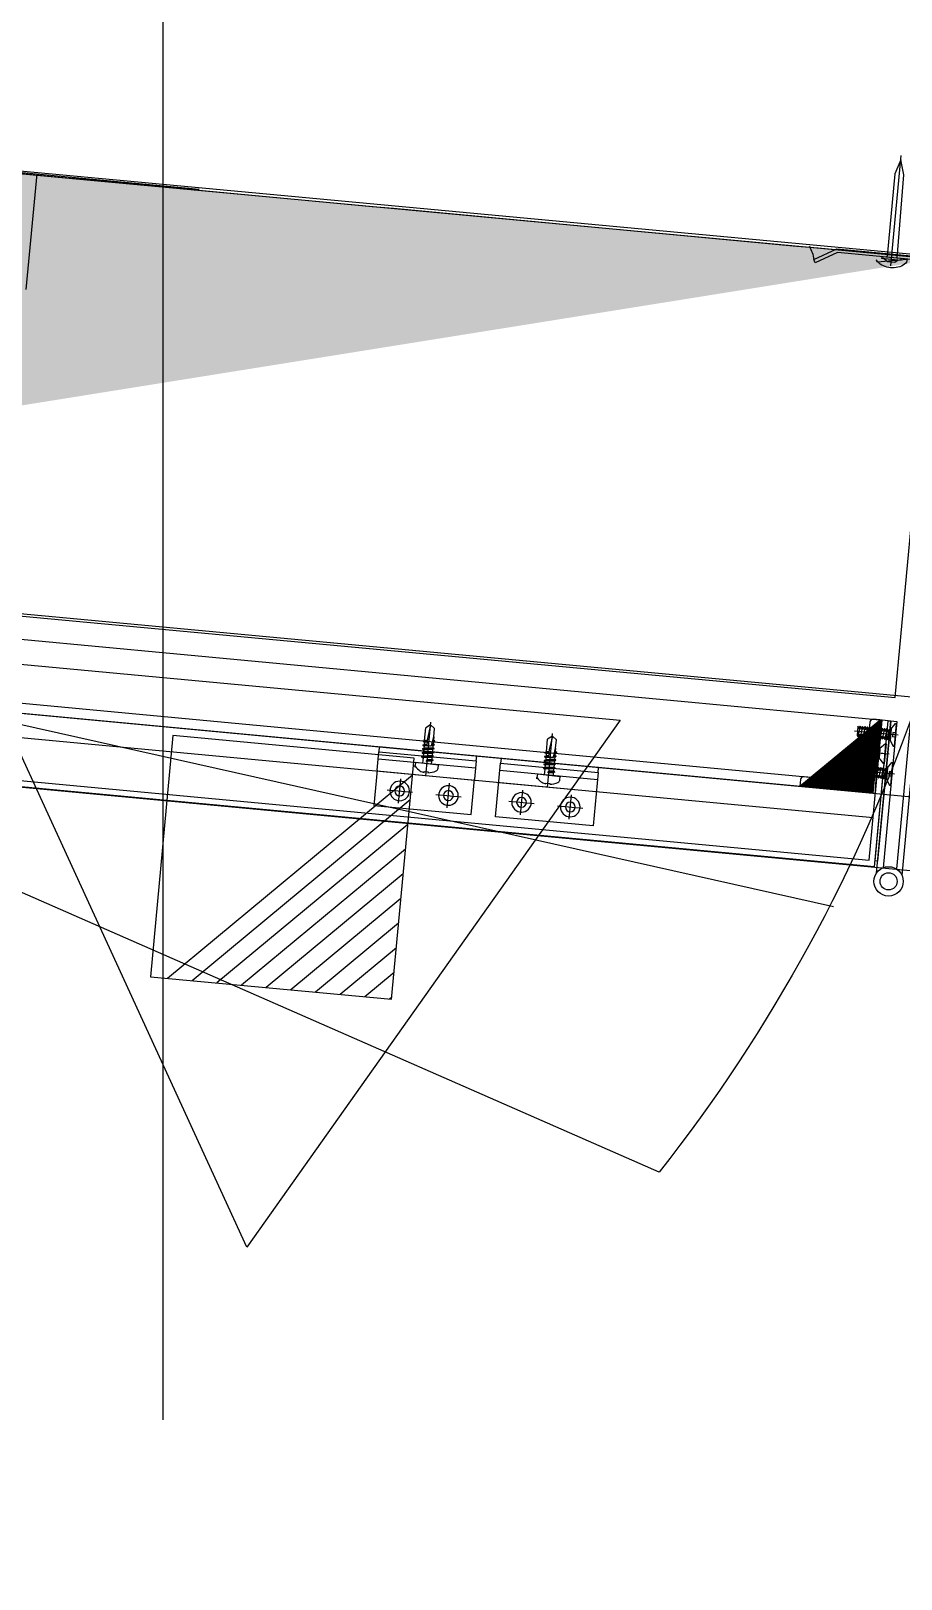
# Model space of a CAD drawing. Header units: inches. Extents: x 0 to 1813292486, y 0 to 3473589894.
# Drawn here: x 600548632 to 600548988, y 3473202406 to 3473203039 of the extents above; entities that cross this region are included whole.
import ezdxf

# ---------------------------------------------------------------- set-up
doc = ezdxf.new("R2010")
doc.units = ezdxf.units.IN
doc.header["$LTSCALE"] = 1000
doc.header["$MEASUREMENT"] = 0
for name, pattern in [('AX-MALL-GIRD-200$0$DOTE', [2.4200000000000004, 2, -0.2, 0.02, -0.2]), ('AX-MALL-WALL-P02-QT$0$CENTER', [2, 1.25, -0.25, 0.25, -0.25]), ('AX-MALL-WALL-P02-QT$0$DASHED', [0.75, 0.5, -0.25]), ('AX-MALL-WALL-P02-QT$0$HIDDEN', [0.375, 0.25, -0.125]), ('AX-MALL-WALL-P02-QT$0$HIDDENX2', [0.75, 0.5, -0.25])]:
    doc.linetypes.add(name, pattern=pattern)
for name, color, linetype in [('A-Anno-Note', 241, 'Continuous'), ('AX-MALL-DIM-P02$0$A-Detl-Thin', 131, 'Continuous'), ('AX-MALL-GIRD-200$0$A-Grid', 222, 'AX-MALL-GIRD-200$0$DOTE'), ('AX-MALL-P02-200$0$A-Anno-Note', 241, 'Continuous'), ('AX-MALL-WALL-P02$0$A-Anno-Note', 241, 'Continuous'), ('AX-MALL-WALL-P02-QT$0$@F08_Hardware', 13, 'Continuous'), ('AX-MALL-WALL-P02-QT$0$A-Anno-Note', 241, 'Continuous'), ('AX-MALL-WALL-P02-QT$0$A-Detl-Fine', 152, 'Continuous'), ('AX-MALL-WALL-P02-QT$0$A-Detl-Patt', 8, 'Continuous'), ('AX-MALL-WALL-P02-QT$0$A-Detl-Thin', 131, 'Continuous'), ('AX-MALL-WALL-P02-QT$0$A-Wall', 2, 'Continuous'), ('AX-MALL-WALL-P02-QT$0$A-Wall-Patt', 13, 'Continuous'), ('AX-MALL-WALL-P02-QT$0$A-Wind', 4, 'Continuous'), ('AX-MALL-WALL-P02-QT$0$AX-14#-WALL-XT-100$0$A-Detl-Fine', 152, 'Continuous'), ('AX-MALL-WALL-P02-QT$0$AX-3#-wall-P01$0$A-Anno-Note', 241, 'Continuous'), ('AX-MALL-WALL-P02-QT$0$C18', 4, 'AX-MALL-WALL-P02-QT$0$CENTER'), ('AX-MALL-WALL-P02-QT$0$F23_Wall', 2, 'Continuous'), ('AX-MALL-WALL-P02-QT$0$GC', 2, 'Continuous'), ('AX-MALL-WALL-P02-QT$0$L18', 6, 'Continuous'), ('AX-MALL-WALL-P02-QT$0$M-Thin', 131, 'Continuous'), ('AX-MALL-WALL-P02-QT$0$PJ', 96, 'Continuous'), ('AX-MALL-WALL-P02-QT$0$SEAL', 95, 'Continuous'), ('AX-MALL-WALL-P02-QT$0$STAIR', 9, 'AX-MALL-WALL-P02-QT$0$DASHED'), ('AX-MALL-WALL-P02-QT$0$tc', 4, 'Continuous'), ('AX-MALL-WALL-P02-QT$0$WZ', 2, 'Continuous'), ('AX-MALL-WALL-P02-QT$0$XX', 6, 'AX-MALL-WALL-P02-QT$0$HIDDEN'), ('AX-MALL-WALL-P02-QT$0$zx', 1, 'AX-MALL-WALL-P02-QT$0$CENTER'), ('AX-MALL-WALL-P02-QT$0$尺寸标注', 8, 'Continuous'), ('AX-MALL-ZTKD-P02$0$A-Anno-Note', 241, 'Continuous'), ('PX-MALL-P02-LG$0$P-Exsh', 31, 'Continuous'), ('PX-MALL-P02-LG$0$P-Hydt-Boxx', 221, 'Continuous')]:
    doc.layers.add(name, color=color, linetype=linetype)
doc.layers.add('AX-MALL-WALL-P02-QT$0$XC-T', color=4, linetype='Continuous', lineweight=40)
pattern_1 = [(45, (0, 359.0227), (-353.55353201463, 353.55353201463), [])]

# ---------------------------------------------------------------- blocks, each defined once
blk = doc.blocks.new('AX-MALL-GIRD-200')
at = {"layer": 'AX-MALL-GIRD-200$0$A-Grid'}
blk.add_line((600385888.4862964, 3473168630.679744), (600347158.9473472, 3473064666.952662), dxfattribs=at)
blk = doc.blocks.new('AX-MALL-WALL-P02-QT$0$tj')
at = {"layer": 'AX-MALL-WALL-P02-QT$0$A-Detl-Patt'}
h = blk.add_hatch(dxfattribs=at)
h.set_pattern_fill('STEEL', color=256, scale=100.0000000000001, angle=50.43183869082386)
h.set_pattern_definition([(75.00000000004839, (-14278.19445574284, 156289.8254051208), (-153.3407249234246, 41.08752340989569), []), (75.00000000004839, (-14317.88195610046, 156358.5661673546), (-153.3407249234246, 41.08752340989569), [])])
edge = h.paths.add_edge_path()
edge.add_line((88101.273016572, 47666.64152574539), (87883.93542659283, 47459.84604215622))
edge.add_line((87883.93542659283, 47459.84604215622), (91571.54751467705, 43584.64122533798))
edge.add_arc((262949.389629302, 558937.705083496), 543101.4133620498, 251.6057364187558, 260.0288666978238)
edge.add_arc((172180.8466627672, -2862.146247219684), 27099.9982179492, 64.7128659603706, 96.9316049602786, ccw=False)
edge.add_arc((262948.9730309481, 558936.3205539446), 543099.9677998082, 261.6155114784545, 271.7251478115656)
edge.add_line((279298.9759148359, 16082.51663446426), (279298.9759315252, 16382.65274763107))
edge.add_arc((262948.9742454757, 558936.3204835369), 542799.9676941936, 261.62020364125146, 271.7261014454634, ccw=False)
edge.add_arc((172180.8456921196, -2862.14609140989), 27400.00151046549, 64.80631838577902, 96.83815911678944)
edge.add_arc((262949.394896181, 558937.7037490648), 542801.4137571028, 251.6136389015772, 260.02417327084333, ccw=False)
edge.add_line((91737.26096642017, 43845.69257831573), (88101.273016572, 47666.64152574539))
blk.add_lwpolyline([(88103.03003954887, 47737.33037519455), (87813.24658572674, 47461.60306501389), (91543.92713344097, 43541.13421487808, 0.03677856867194786), (168908.9495433569, 23989.2463850975, -0.1416543586965341), (183742.0972260237, 21592.70785188675, 0.04416604653312874), (279348.9759123325, 16034.00206041336), (279348.9759345055, 16434.18465709686, -0.04414427716130016), (183859.0483468771, 21979.79425859451, 0.1405450684183163), (168919.8474783897, 24393.46752309799, -0.03670519880877311), (91764.87840116024, 43889.20268630981), (88103.03007543087, 47737.33033752441)], format="xyb", dxfattribs=at)
blk.add_lwpolyline([(88101.273016572, 47666.64152574539), (87883.93542659283, 47459.84604215622), (91571.54751467705, 43584.64122533798, 0.0367693963449814), (168910.2986617088, 24039.77597379684, -0.1415142461245126), (183756.7420067787, 21641.08926153183, 0.04414024362697595), (279298.9759148359, 16082.51663446426), (279298.9759315252, 16382.65274763107, -0.04412389944666065), (183844.4648458958, 21931.40288829803, 0.1406825130026793), (168918.4574091434, 24342.94360637665, -0.03671436212623864), (91737.26096642017, 43845.69257831573)], format="xyb", close=True, dxfattribs=at)
blk = doc.blocks.new('AX-MALL-WALL-P02-QT$0$jjzx2')
at = {"layer": 'AX-MALL-WALL-P02-QT$0$A-Detl-Fine'}
for points in [[(226177.3758753538, -134935.0184807777), (226154.0438023806, -135183.9273571968), (227349.0355505943, -135296.0659661293), (227372.3930542469, -135047.1595044136)], [(226207.2449369431, -134937.8183288574), (226186.7124265432, -135156.8611955643), (227321.9696754217, -135263.3942904472), (227342.5242788792, -135044.3566036224)]]:
    blk.add_lwpolyline(points, dxfattribs=at)
blk = doc.blocks.new('AX-MALL-WALL-P02-QT$0$SD37x42')
at = {"layer": 'AX-MALL-WALL-P02-QT$0$L18'}
for points in [[(-4, 0.5999999999986585, 0.2084405735842766), (-1.5, 1.799999999998704), (1.5, 1.799999999998704, 0.2084405735842766), (4, 0.5999999999986585), (-4.000000000001819, 0.5999999999986585), (-4, -1.250555214937776e-12), (4, 1.250555214937776e-12), (4, 0.5999999999986585)], [(-2.350000000000364, -7.958078640513122e-13, -0.414213562373131), (-1.850000000000364, -0.5000000000007958), (-1.850000000000364, -34.2000000000013), (0, -40.2000000000013), (1.849999999999454, -34.2000000000013), (1.849999999999454, -0.5000000000007958, -0.414213562373095), (2.349999999999454, -7.958078640513122e-13)]]:
    blk.add_lwpolyline(points, format="xyb", dxfattribs=at)
at = {"layer": 'AX-MALL-WALL-P02-QT$0$zx'}
blk.add_line((0, 3.284486051296312), (0, -41.9599113763594), dxfattribs=at)
blk = doc.blocks.new('AX-MALL-WALL-P02-QT$0$Pm6-sh')
at = {"layer": 'AX-MALL-WALL-P02-QT$0$SEAL'}
h = blk.add_hatch(dxfattribs=at)
h.set_pattern_fill('ANSI37', color=256, scale=10, style=0)
h.set_pattern_definition([(44.99999999999999, (-19.99160936398599, -250.6485757686158), (-0.8838834764831844, 0.8838834764831844), []), (135, (-19.99160936398599, -250.6485757686158), (-0.8838834764831844, -0.8838834764831844), [])])
edge = h.paths.add_edge_path()
edge.add_arc((-0.1900467915774766, -4.521582304008564), 8.617608668481965, 88.77925127449454, 128.8620474018337)
edge.add_arc((-4.281924022181625, 0.5745069437180255), 2.082086379939756, 129.1744172430505, 196.0173535343711)
edge.add_line((-6.283179994102795, -2.273736754432321e-13), (6.283179994102795, -1.13686837721616e-13))
edge.add_arc((4.281924022181697, 0.574506943718061), 2.082086379939664, 343.9826464656304, 410.8255827569511)
edge.add_arc((0.1900467915774762, -4.521582304008486), 8.617608668481887, 51.13795259816609, 91.22074872550532)
blk.add_lwpolyline([(-0.006453183339459656, 4.094070460008197, 0.176699502915152), (-5.597143060081123, 2.188595719429372, 0.300218596868722), (-6.283179994102795, -2.273736754432321e-13), (6.283179994102795, -1.13686837721616e-13, 0.3002185968687222), (5.597143060081095, 2.188595719429372, 0.1766995029151519), (0.006453183339488078, 4.094070460008197)], format="xyb", dxfattribs=at)
blk = doc.blocks.new('AX-MALL-WALL-P02-QT$0$ld')
at = {"layer": 'AX-MALL-WALL-P02-QT$0$@F08_Hardware'}
for p, q in [((-3.086409948303611, 0), (14.87003548886082, 0)), ((-2, 1.625000000007276), (-2, -1.624999999992724)), ((-2, 0.9399999999805004), (-0.7765429112259881, 0.9400000000096043)), ((0, 2.400000000001455), (-1.5, 4.625000000007276)), ((-0.7765429112259881, 0.9400000000096043), (-0.7765429112259881, -0.9399999999950523)), ((0, 2.400000000001455), (0, -2.399999999986903)), ((0.5, 1.900000000001455), (0.9532639619610563, 1.900000000001455)), ((1.319930628626025, 1.646504776326765), (0.9532639619610563, 1.900000000001455)), ((0.9532639619610563, 1.900000000001455), (0.9532639619610563, -1.899999999986903)), ((0.9532639619610563, 0.4465047763296752), (1.253263961960329, -2.253495223671052)), ((1.319930628626025, 1.646504776326765), (1.753263961960329, 2.246504776328948)), ((1.319930628626025, 1.646504776326765), (1.392152850850835, 0.9965047763289476)), ((2.319930628626025, 1.646504776326765), (1.753263961960329, 2.246504776328948)), ((1.753263961960329, 2.246504776328948), (2.253263961960329, -2.253495223671052)), ((2.319930628626025, 1.646504776326765), (2.753263961960329, 2.246504776328948)), ((2.319930628626025, 1.646504776326765), (2.392152850850835, 0.9965047763289476)), ((3.319930628626025, 1.646504776326765), (2.753263961960329, 2.246504776328948)), ((2.753263961960329, 2.246504776328948), (3.253263961960329, -2.253495223671052)), ((3.319930628626025, 1.646504776326765), (3.753263961960329, 2.246504776328948)), ((3.319930628626025, 1.646504776326765), (3.392152850850835, 0.9965047763289476)), ((4.319930628626025, 1.646504776326765), (3.753263961960329, 2.246504776328948)), ((3.753263961960329, 2.246504776328948), (4.253263961960329, -2.253495223671052)), ((4.319930628626025, 1.646504776326765), (4.753263961960329, 2.246504776328948)), ((4.319930628626025, 1.646504776326765), (4.392152850850835, 0.9965047763289476)), ((5.319930628626025, 1.646504776326765), (4.753263961960329, 2.246504776328948)), ((4.753263961960329, 2.246504776328948), (5.253263961960329, -2.253495223671052)), ((5.319930628626025, 1.646504776326765), (5.753263961960329, 2.246504776328948)), ((5.319930628626025, 1.646504776326765), (5.392152850850835, 0.9965047763289476)), ((6.319930628626025, 1.646504776326765), (5.753263961960329, 2.246504776328948)), ((5.753263961960329, 2.246504776328948), (6.253263961960329, -2.253495223671052)), ((6.319930628626025, 1.646504776326765), (6.753263961960329, 2.246504776328948)), ((6.319930628626025, 1.646504776326765), (6.392152850850835, 0.9965047763289476)), ((7.319930628626025, 1.646504776326765), (6.753263961960329, 2.246504776328948)), ((6.753263961960329, 2.246504776328948), (7.253263961960329, -2.253495223671052)), ((7.319930628626025, 1.646504776326765), (7.753263961960329, 2.246504776328948)), ((7.319930628626025, 1.646504776326765), (7.392152850850835, 0.9965047763289476)), ((8.319930628626025, 1.646504776326765), (7.753263961960329, 2.246504776328948)), ((7.753263961960329, 2.246504776328948), (8.253263961960329, -2.253495223671052)), ((8.319930628626025, 1.646504776326765), (8.753263961960329, 2.246504776328948)), ((8.319930628626025, 1.646504776326765), (8.392152850850835, 0.9965047763289476)), ((9.319930628626025, 1.646504776326765), (8.753263961960329, 2.246504776328948)), ((8.753263961960329, 2.246504776328948), (9.253263961960329, -2.253495223671052)), ((9.319930628626025, 1.646504776326765), (9.753263961960329, 2.246504776328948)), ((9.319930628626025, 1.646504776326765), (9.392152850850835, 0.9965047763289476)), ((10.31993062862603, 1.646504776326765), (9.753263961960329, 2.246504776328948)), ((9.753263961960329, 2.246504776328948), (10.25326396196033, -2.253495223671052)), ((10.31993062862603, 1.646504776326765), (10.75326396196033, 2.246504776328948)), ((10.31993062862603, 1.646504776326765), (10.39215285085083, 0.9965047763289476)), ((11.31993062862603, 1.646504776326765), (10.75326396196033, 2.246504776328948)), ((10.75326396196033, 2.246504776328948), (11.25326396196033, -2.253495223671052)), ((11.31993062862603, 1.646504776326765), (11.75326396196033, 2.246504776328948)), ((11.31993062862603, 1.646504776326765), (11.39215285085083, 0.9965047763289476)), ((12.31993062862603, 1.646504776326765), (11.75326396196033, 2.246504776328948)), ((11.75326396196033, 2.246504776328948), (12.25326396196033, -2.253495223671052)), ((12.31993062862603, 1.646504776326765), (12.75326396196033, 2.246504776328948)), ((12.31993062862603, 1.646504776326765), (12.39215285085083, 0.9965047763289476)), ((13.31993062862603, 1.646504776326765), (12.75326396196033, 2.246504776328948)), ((12.75326396196033, 2.246504776328948), (13.25326396196033, -2.253495223671052)), ((13.31993062862603, 1.646504776326765), (13.65326396196178, 2.108043237865786)), ((13.31993062862603, 1.646504776326765), (13.39215285085083, 0.9965047763289476)), ((13.65326396196178, 2.108043237865786), (13.65326396196178, -1.699649069825682)), ((-2, -0.9399999999950523), (-0.7765429112259881, -0.9399999999950523)), ((0, -2.399999999986903), (-1.5, -4.624999999992724)), ((0.5, -1.899999999986903), (0.9532639619610563, -1.899999999986903)), ((0.9532639619610563, -1.899999999986903), (1.253263961960329, -2.253495223671052)), ((1.686597295294632, -1.653495223672508), (1.253263961960329, -2.253495223671052)), ((1.614375073073461, -1.003495223671052), (1.686597295294632, -1.653495223672508)), ((1.686597295294632, -1.653495223672508), (2.253263961960329, -2.253495223671052)), ((2.686597295294632, -1.653495223672508), (2.253263961960329, -2.253495223671052)), ((2.614375073073461, -1.003495223671052), (2.686597295294632, -1.653495223672508)), ((2.686597295294632, -1.653495223672508), (3.253263961960329, -2.253495223671052)), ((3.686597295294632, -1.653495223672508), (3.253263961960329, -2.253495223671052)), ((3.614375073073461, -1.003495223671052), (3.686597295294632, -1.653495223672508)), ((3.686597295294632, -1.653495223672508), (3.753263961960329, -1.724083458964742)), ((3.753263961960329, -1.724083458964742), (4.253263961960329, -2.253495223671052)), ((4.686597295294632, -1.653495223672508), (4.253263961960329, -2.253495223671052)), ((4.614375073073461, -1.003495223671052), (4.686597295294632, -1.653495223672508)), ((4.686597295294632, -1.653495223672508), (5.253263961960329, -2.253495223671052)), ((5.686597295294632, -1.653495223672508), (5.253263961960329, -2.253495223671052)), ((5.614375073073461, -1.003495223671052), (5.686597295294632, -1.653495223672508)), ((5.686597295294632, -1.653495223672508), (6.253263961960329, -2.253495223671052)), ((6.686597295294632, -1.653495223672508), (6.253263961960329, -2.253495223671052)), ((6.614375073073461, -1.003495223671052), (6.686597295294632, -1.653495223672508)), ((6.686597295294632, -1.653495223672508), (7.253263961960329, -2.253495223671052)), ((7.686597295294632, -1.653495223672508), (7.253263961960329, -2.253495223671052)), ((7.614375073073461, -1.003495223671052), (7.686597295294632, -1.653495223672508)), ((7.686597295294632, -1.653495223672508), (8.253263961960329, -2.253495223671052)), ((8.686597295294632, -1.653495223672508), (8.253263961960329, -2.253495223671052)), ((8.614375073073461, -1.003495223671052), (8.686597295294632, -1.653495223672508)), ((8.686597295294632, -1.653495223672508), (9.253263961960329, -2.253495223671052)), ((9.686597295294632, -1.653495223672508), (9.253263961960329, -2.253495223671052)), ((9.614375073073461, -1.003495223671052), (9.686597295294632, -1.653495223672508)), ((9.686597295294632, -1.653495223672508), (10.25326396196033, -2.253495223671052)), ((10.68659729529463, -1.653495223672508), (10.25326396196033, -2.253495223671052)), ((10.61437507307346, -1.003495223671052), (10.68659729529463, -1.653495223672508)), ((10.68659729529463, -1.653495223672508), (11.25326396196033, -2.253495223671052)), ((11.68659729529463, -1.653495223672508), (11.25326396196033, -2.253495223671052)), ((11.61437507307346, -1.003495223671052), (11.68659729529463, -1.653495223672508)), ((11.68659729529463, -1.653495223672508), (12.25326396196033, -2.253495223671052)), ((12.68659729529463, -1.653495223672508), (12.25326396196033, -2.253495223671052)), ((12.61437507307346, -1.003495223671052), (12.68659729529463, -1.653495223672508)), ((12.68659729529463, -1.653495223672508), (13.25326396196033, -2.253495223671052)), ((13.65326396196178, -1.699649069825682), (13.25326396196033, -2.253495223671052))]:
    blk.add_line(p, q, dxfattribs=at)
blk.add_lwpolyline([(-1.5, -4.624999999992724), (-2, -4.624999999992724), (-2, 4.625000000007276), (-1.5, 4.625000000007276)], dxfattribs=at)
for centre, start, end in [((0.5, 2.400000000001455), 180, 270), ((0.5, -2.399999999986903), 90, 180)]:
    blk.add_arc(centre, 0.5, start, end, dxfattribs=at)
blk = doc.blocks.new('AX-MALL-WALL-P02-QT$0$GB846-85-ST3_5×16-C-H')
at = {"color": 3, "linetype": 'Continuous'}
for p, q in [((-2.350000000000051, 4.09999999999981), (-2.349999999999795, -4.100000000000207)), ((-2.350000000000051, 4.09999999999981), (-2.149999999999977, 4.099999999999795)), ((-2.149999999999977, 4.099999999999795), (-2.149999999999835, -4.100000000000207)), ((-2.149999999999977, 4.099999999999795), (0, 1.94999999999979)), ((0, 1.94999999999979), (0, 1.419999999999789)), ((0.09999999999999432, 1.319999999999794), (0.7950245569608967, 1.319999999999794)), ((1.051945426750365, 1.764999999999915), (0.7950245569608967, 1.319999999999794)), ((1.051945426750365, 1.764999999999915), (1.308866296539833, 1.319999999999794)), ((1.308866296539861, 1.319999999999794), (2.095024556960908, 1.31999999999978)), ((2.351945426750376, 1.764999999999915), (2.095024556960908, 1.319999999999794)), ((2.351945426750376, 1.764999999999915), (2.608866296539844, 1.319999999999794)), ((2.608866296539901, 1.31999999999978), (3.395024556960919, 1.319999999999794)), ((3.651945426750387, 1.764999999999915), (3.395024556960919, 1.319999999999794)), ((3.651945426750387, 1.764999999999915), (3.908866296539856, 1.319999999999794)), ((3.908866296539884, 1.31999999999978), (4.695024556960874, 1.319999999999794)), ((4.951945426750399, 1.764999999999915), (4.695024556960931, 1.319999999999794)), ((4.951945426750399, 1.764999999999915), (5.208866296539867, 1.319999999999794)), ((5.208866296539895, 1.31999999999978), (5.995024556960914, 1.31999999999978)), ((6.25194542675041, 1.764999999999915), (5.995024556960942, 1.319999999999794)), ((6.25194542675041, 1.764999999999915), (6.508866296539878, 1.319999999999794)), ((6.508866296539907, 1.31999999999978), (7.295024556960954, 1.31999999999978)), ((7.551945426750422, 1.764999999999915), (7.295024556960954, 1.319999999999794)), ((7.551945426750422, 1.764999999999915), (7.80886629653989, 1.319999999999794)), ((7.80886629653989, 1.31999999999978), (8.595024556960965, 1.319999999999794)), ((8.851945426750433, 1.764999999999915), (8.595024556960965, 1.319999999999794)), ((8.851945426750433, 1.764999999999915), (9.108866296539901, 1.319999999999794)), ((9.10886629653993, 1.319999999999794), (9.895024556960948, 1.319999999999794)), ((10.15194542675044, 1.764999999999915), (9.895024556960976, 1.319999999999794)), ((10.15194542675044, 1.764999999999915), (10.40886629653991, 1.319999999999794)), ((10.40886629653991, 1.319999999999794), (10.46323809766736, 1.319999999999794)), ((11.28316833731253, 0.9803737745389469), (10.46323809766736, 1.319999999999794)), ((11.50758828104162, 1.369080519309406), (11.28316833731253, 0.9803737745389469)), ((11.50758828104162, 1.369080519309406), (11.87308449909588, 0.7360224996652249)), ((13.65000000000009, -2.557953848736361e-13), (11.87308449909588, 0.7360224996652107)), ((-2.349999999999795, -4.100000000000207), (-2.149999999999835, -4.100000000000207)), ((-2.149999999999835, -4.100000000000207), (0.1557106781187656, -1.79428932188155)), ((0.2480545732497035, -1.765000000000214), (0.2264213562374096, -1.765000000000214)), ((0.5049754430391431, -1.320000000000192), (0.2480545732497035, -1.765000000000214)), ((0.5049754430391147, -1.320000000000164), (1.291133703460275, -1.320000000000164)), ((1.291133703460304, -1.320000000000192), (1.548054573249715, -1.765000000000214)), ((1.804975443039154, -1.320000000000192), (1.548054573249715, -1.765000000000214)), ((1.804975443039154, -1.320000000000178), (2.591133703460315, -1.320000000000192)), ((2.591133703460315, -1.320000000000192), (2.848054573249726, -1.765000000000214)), ((3.104975443039166, -1.320000000000192), (2.848054573249726, -1.765000000000214)), ((3.104975443039137, -1.320000000000164), (3.891133703460326, -1.320000000000178)), ((3.891133703460326, -1.320000000000192), (4.148054573249738, -1.765000000000214)), ((4.404975443039177, -1.320000000000192), (4.148054573249738, -1.765000000000214)), ((4.404975443039149, -1.320000000000178), (5.191133703460338, -1.320000000000192)), ((5.191133703460338, -1.320000000000192), (5.448054573249749, -1.765000000000214)), ((5.704975443039189, -1.320000000000192), (5.448054573249749, -1.765000000000214)), ((5.704975443039189, -1.320000000000192), (6.491133703460349, -1.320000000000192)), ((6.491133703460349, -1.320000000000192), (6.74805457324976, -1.765000000000214)), ((7.0049754430392, -1.320000000000192), (6.74805457324976, -1.765000000000214)), ((7.004975443039172, -1.320000000000178), (7.79113370346036, -1.320000000000178)), ((7.79113370346036, -1.320000000000192), (8.048054573249772, -1.765000000000214)), ((8.304975443039211, -1.320000000000192), (8.048054573249772, -1.765000000000214)), ((8.304975443039211, -1.320000000000178), (9.091133703460372, -1.320000000000178)), ((9.091133703460372, -1.320000000000192), (9.348054573249783, -1.765000000000214)), ((9.604975443039223, -1.320000000000192), (9.348054573249783, -1.765000000000214)), ((9.604975443039223, -1.320000000000178), (10.40759906498641, -1.320000000000235)), ((10.40759906498641, -1.320000000000235), (10.64275694121662, -1.727305389430967)), ((11.00825315927105, -1.094247369786629), (10.64275694121662, -1.727305389430967)), ((11.64682206621967, -0.8297434680187052), (11.00825315927105, -1.094247369786629)), ((11.64682206621967, -0.8297434680187052), (11.87124200994879, -1.218450212789207)), ((12.23673822800311, -0.5853921931448838), (11.87124200994879, -1.218450212789207)), ((13.65000000000009, -1.989519660128281e-13), (12.23673822800311, -0.585392193144898))]:
    blk.add_line(p, q, dxfattribs=at)
at = {"color": 6, "linetype": 'Continuous'}
for p, q in [((0, 1.419999999999789), (0, -1.95000000000033)), ((2.842170943040401e-14, 1.367181195972819), (0.5049754430391431, -1.320000000000192)), ((0.7950245569608967, 1.319999999999794), (1.291133703460304, -1.320000000000192)), ((1.051945426750422, 1.764999999999816), (1.548054573249715, -1.7650000000002)), ((1.308866296539833, 1.319999999999794), (1.804975443039154, -1.320000000000192)), ((2.095024556960908, 1.319999999999794), (2.591133703460315, -1.320000000000192)), ((2.351945426750433, 1.764999999999816), (2.848054573249726, -1.7650000000002)), ((2.608866296539844, 1.319999999999794), (3.104975443039166, -1.320000000000192)), ((3.395024556960919, 1.319999999999794), (3.891133703460326, -1.320000000000192)), ((3.651945426750444, 1.764999999999816), (4.148054573249738, -1.7650000000002)), ((3.908866296539856, 1.319999999999794), (4.404975443039177, -1.320000000000192)), ((4.695024556960931, 1.319999999999794), (5.191133703460338, -1.320000000000192)), ((4.951945426750456, 1.764999999999816), (5.448054573249749, -1.7650000000002)), ((5.208866296539867, 1.319999999999794), (5.704975443039189, -1.320000000000192)), ((5.995024556960942, 1.319999999999794), (6.491133703460349, -1.320000000000192)), ((6.251945426750467, 1.764999999999816), (6.74805457324976, -1.7650000000002)), ((6.508866296539878, 1.319999999999794), (7.0049754430392, -1.320000000000192)), ((7.295024556960954, 1.319999999999794), (7.79113370346036, -1.320000000000192)), ((7.551945426750478, 1.764999999999816), (8.048054573249772, -1.7650000000002)), ((7.80886629653989, 1.319999999999794), (8.304975443039211, -1.320000000000192)), ((8.595024556960965, 1.319999999999794), (9.091133703460372, -1.320000000000192)), ((8.85194542675049, 1.764999999999816), (9.348054573249783, -1.7650000000002)), ((9.108866296539901, 1.319999999999794), (9.604975443039223, -1.320000000000192)), ((9.895024556960976, 1.319999999999794), (10.40759906498641, -1.320000000000235)), ((10.1519454267505, 1.764999999999816), (10.64275694121662, -1.727305389430967)), ((10.40886629653991, 1.319999999999794), (11.00825315927105, -1.094247369786629)), ((11.28316833731253, 0.9803737745389469), (11.64682206621967, -0.8297434680187052)), ((11.50758828104162, 1.369080519309406), (11.87124200994879, -1.218450212789207)), ((11.87308449909588, 0.7360224996651965), (12.23673822800311, -0.5853921931448838)), ((5.684341886080801e-14, -3.979039320256561e-13), (0.2480545732497035, -1.7650000000002))]:
    blk.add_line(p, q, dxfattribs=at)
at = {"color": 1, "linetype": 'AX-MALL-WALL-P02-QT$0$CENTER', "ltscale": 2.357947691000002}
for p, q in [((-3.92423110522725, -1.84741111297626e-13), (2.842170943040401e-14, -1.989519660128281e-13)), ((-3.490566122965134, -1.989519660128281e-13), (14.33188799097064, -1.989519660128281e-13))]:
    blk.add_line(p, q, dxfattribs=at)
at = {"color": 3, "linetype": 'Continuous'}
for centre, start, end in [((0.09999999999999432, 1.419999999999789), 180.0000000000024, 270), ((0.2264213562374096, -1.865000000000208), 90, 135.0000000000006)]:
    blk.add_arc(centre, 0.1, start, end, dxfattribs=at)
blk = doc.blocks.new('*U198')
at = {"layer": 'AX-MALL-WALL-P02-QT$0$C18', "color": 1, "ltscale": 2}
blk.add_line((0, 5.142561988594025), (0, -17.03404386090006), dxfattribs=at)
at = {"layer": 'AX-MALL-WALL-P02-QT$0$L18', "color": 4}
for p, q in [((-1.790000000000873, -1.147816335795142), (-1.790000000000873, 0)), ((1.790000000000873, -2.247816335793686), (1.790000000000873, 0)), ((-2.399999999999636, -1.5), (-1.790000000000873, -1.147816335795142)), ((-2.399999999999636, -1.5), (0.2342809638412291, -1.225595732932561)), ((-2.399999999999636, -1.5), (-1.790000000000873, -1.852183664204858)), ((-2.399999999999636, -3.100000000000364), (2.399999999999636, -2.600000000000364)), ((-2.399999999999636, -3.100000000000364), (-1.790000000000873, -2.747816335793686)), ((-2.399999999999636, -3.100000000000364), (-1.790000000000873, -3.452183664205222)), ((-2.399999999999636, -4.700000000000728), (2.399999999999636, -4.200000000000728)), ((-2.399999999999636, -4.700000000000728), (-1.790000000000873, -4.34781633579405)), ((-2.399999999999636, -4.700000000000728), (-1.790000000000873, -5.052183664205586)), ((-2.399999999999636, -6.299999999999272), (2.399999999999636, -5.799999999999272)), ((-2.399999999999636, -6.299999999999272), (-1.790000000000873, -5.947816335794414)), ((-2.399999999999636, -6.299999999999272), (-1.790000000000873, -6.65218366420595)), ((-1.790000000000873, -1.147816335795142), (0.2342809638412291, -0.8650955307894037)), ((-1.790000000000873, -1.852183664204858), (0.2342809638412291, -1.56946285919912)), ((-1.790000000000873, -2.747816335793686), (-1.790000000000873, -1.852183664204858)), ((-1.790000000000873, -2.747816335793686), (1.790000000000873, -2.247816335793686)), ((-1.790000000000873, -3.452183664205222), (1.790000000000873, -2.952183664205222)), ((-1.790000000000873, -4.34781633579405), (-1.790000000000873, -3.452183664205222)), ((-1.790000000000873, -4.34781633579405), (1.790000000000873, -3.84781633579405)), ((-1.790000000000873, -5.052183664205586), (1.790000000000873, -4.552183664205586)), ((-1.790000000000873, -5.947816335794414), (-1.790000000000873, -5.052183664205586)), ((-1.790000000000873, -5.947816335794414), (1.790000000000873, -5.447816335794414)), ((-1.790000000000873, -6.65218366420595), (1.790000000000873, -6.15218366420595)), ((0.2342809638412291, -0.8650955307894037), (0.2342809638412291, -1.56946285919912)), ((2.399999999999636, -2.600000000000364), (1.790000000000873, -2.247816335793686)), ((2.399999999999636, -2.600000000000364), (1.790000000000873, -2.952183664205222)), ((1.790000000000873, -3.84781633579405), (1.790000000000873, -2.952183664205222)), ((2.399999999999636, -4.200000000000728), (1.790000000000873, -3.84781633579405)), ((2.399999999999636, -4.200000000000728), (1.790000000000873, -4.552183664205586)), ((1.790000000000873, -5.447816335794414), (1.790000000000873, -4.552183664205586)), ((2.399999999999636, -5.799999999999272), (1.790000000000873, -5.447816335794414)), ((2.399999999999636, -5.799999999999272), (1.790000000000873, -6.15218366420595)), ((1.790000000000873, -7.047816335794778), (1.790000000000873, -6.15218366420595)), ((-2.399999999999636, -7.899999999999636), (-1.790000000000873, -7.547816335794778)), ((-2.399999999999636, -7.899999999999636), (-1.273355612604064, -7.78264120964559)), ((-2.399999999999636, -7.899999999999636), (-1.790000000000873, -8.252183664206314)), ((-2.399999999999636, -9.5), (-1.790000000000873, -9.147816335795142)), ((-2.399999999999636, -9.5), (-1.518995326587174, -9.408228679852982)), ((-2.399999999999636, -9.5), (-1.790000000000873, -9.852183664204858)), ((-1.790000000000873, -7.547816335794778), (-1.790000000000873, -6.65218366420595)), ((-1.790000000000873, -7.547816335794778), (-0.9175382126813929, -7.425964130861757)), ((-1.790000000000873, -8.252183664206314), (-1.334698446698894, -8.188594061788535)), ((-1.790000000000873, -9.147816335795142), (-1.790000000000873, -8.252183664206314)), ((-1.790000000000873, -9.147816335795142), (-1.472953762578982, -9.103536135036848)), ((-1.790000000000873, -9.852183664204858), (-1.581684194792615, -9.823089278002954)), ((-1.790000000000873, -11.20167565273914), (-1.790000000000873, -9.852183664204858)), ((-1.790000000000873, -11.20167565273914), (-1.790000000000873, -14.60000000000036)), ((0.4333070988686814, -7.237298584555901), (1.790000000000873, -7.047816335794778)), ((0.7141825614198751, -7.575605983185596), (2.399999999999636, -7.399999999999636)), ((0.7141825614198751, -7.90243749641013), (1.790000000000873, -7.752183664206314)), ((0.7141825614198751, -8.798070167998958), (1.790000000000873, -8.647816335795142)), ((0.7141825614198751, -9.17560598318596), (2.399999999999636, -9)), ((0.7141825614198751, -9.502437496410494), (1.790000000000873, -9.352183664204858)), ((2.399999999999636, -7.399999999999636), (1.790000000000873, -7.047816335794778)), ((2.399999999999636, -7.399999999999636), (1.790000000000873, -7.752183664206314)), ((1.790000000000873, -8.647816335795142), (1.790000000000873, -7.752183664206314)), ((2.399999999999636, -9), (1.790000000000873, -8.647816335795142)), ((2.399999999999636, -9), (1.790000000000873, -9.352183664204858)), ((1.790000000000873, -9.352183664204858), (1.790000000000873, -14.60000000000036)), ((0, -16), (-1.790000000000873, -14.60000000000036)), ((0, -16), (1.790000000000873, -14.60000000000036))]:
    blk.add_line(p, q, dxfattribs=at)
blk.add_lwpolyline([(4.549999999999272, 0, 0.414213562373095), (4.75, 0.2000000000007276), (4.75, 1.39147638815848, 0.2654033233867933), (4.06568705400241, 2.589861303315047, 0.108659312189883), (0.7999999999992724, 3.659899496853541), (0.7999999999992724, 3.315608971053734), (-0.7999999999992724, 3.315608971053734), (-0.7999999999992724, 3.659899496853541, 0.1086593121898847), (-4.06568705400241, 2.589861303315047, 0.2654033233867933), (-4.75, 1.39147638815848), (-4.75, 0.2000000000007276, 0.414213562373095), (-4.549999999999272, 0)], format="xyb", close=True, dxfattribs=at)
blk.add_lwpolyline([(0, -16), (0.7141825614198751, -10.25704931750261), (0.7141825614198751, -7.536688384094305, 0.4176573264866609), (0.4106596181591158, -7.236709070022698, 0.08336651052848376), (-1.234698998669046, -7.526820576113096), (-1.790000000000873, -11.20167565273914)], format="xyb", dxfattribs=at)
blk = doc.blocks.new('AX-MALL-WALL-P02-QT$0$盘头自钻自攻钉ST4-8')
at = {"layer": 'AX-MALL-WALL-P02-QT$0$尺寸标注'}
blk.add_blockref('*U198', (0, 0), dxfattribs=at)
blk = doc.blocks.new('AX-MALL-WALL-P02-QT$0$A$C61293B14')
at = {"layer": 'AX-MALL-WALL-P02-QT$0$tc'}
for radius in [4, 2]:
    blk.add_circle((0, 0), radius, dxfattribs=at)
at = {"layer": 'AX-MALL-WALL-P02-QT$0$zx'}
for p, q in [((-5.199824257346336, 0), (5.199824257317232, 0)), ((0, 5.036975615854317), (0, -5.036975615847041))]:
    blk.add_line(p, q, dxfattribs=at)
blk = doc.blocks.new('AX-MALL-WALL-P02-QT$0$A$C41DD6A87')
at = {"layer": 'AX-MALL-WALL-P02-QT$0$tc'}
h = blk.add_hatch(dxfattribs=at)
h.set_pattern_fill('ANSI31', color=256, scale=0.5, angle=-90.00000000000001, style=0)
h.set_pattern_definition([(225.0000000000001, (28362.68611018802, -179426.704915055), (-1.122532015133644, 1.122532015133644), [])])
h.paths.add_polyline_path([(40, 20), (0, 20), (0, 22), (40, 22)])
at = {"layer": 'AX-MALL-WALL-P02-QT$0$PJ'}
for points in [[(40, 20), (0, 20), (0, 22), (40, 22)], [(40, 20), (0, 20), (0, -2.00031700823456), (40, -2.00031700823456)]]:
    blk.add_lwpolyline(points, close=True, dxfattribs=at)
at = {"layer": 'AX-MALL-WALL-P02-QT$0$XX'}
for p, q in [((0, 17), (40, 17)), ((0, 11.99968299176544), (40, 11.99968299176544))]:
    blk.add_line(p, q, dxfattribs=at)
at = {"layer": 'AX-MALL-WALL-P02-QT$0$tc', "rotation": 180}
for p in [(10.00773325189948, 4.856510433368385), (30.00773325189948, 4.856510433368385)]:
    blk.add_blockref('AX-MALL-WALL-P02-QT$0$A$C61293B14', p, dxfattribs=at)
at = {"layer": 'AX-MALL-WALL-P02-QT$0$WZ', "extrusion": (1.112429078900672e-34, 1.017801628166565e-23, -1), "zscale": -1, "rotation": 180}
blk.add_blockref('AX-MALL-WALL-P02-QT$0$盘头自钻自攻钉ST4-8', (-20, 17), dxfattribs=at)
blk = doc.blocks.new('AX-MALL-WALL-P02-QT$0$A$C715D18B8')
at = {"layer": 'AX-MALL-WALL-P02-QT$0$tc'}
h = blk.add_hatch(dxfattribs=at)
h.set_pattern_fill('ANSI31', color=256, scale=0.5, angle=-180, style=0)
h.set_pattern_definition([(225, (28362.68611018802, -179426.704915055), (-1.122532015133644, 1.122532015133644), [])])
h.paths.add_polyline_path([(40, 20), (0, 20), (0, 22), (40, 22)])
at = {"layer": 'AX-MALL-WALL-P02-QT$0$PJ'}
blk.add_line((0, 17), (40, 17), dxfattribs=at)
blk.add_lwpolyline([(40, 20), (0, 20), (0, 22), (40, 22)], close=True, dxfattribs=at)
blk.add_lwpolyline([(40, 12.49968299269676), (40, 20), (0, 20), (0, 12.49968299269676)], dxfattribs=at)
at = {"layer": 'AX-MALL-WALL-P02-QT$0$XX'}
blk.add_line((0, 11.99968299269676), (40, 11.99968299269676), dxfattribs=at)
blk.add_lwpolyline([(40, 12.49968299269676), (40, -2.000317007303238), (0, -2.000317007303238), (0, 12.49968299269676)], dxfattribs=at)
at = {"layer": 'AX-MALL-WALL-P02-QT$0$tc', "rotation": 180}
for p in [(10.00773325189948, 4.856510434299707), (30.00773325189948, 4.856510434299707)]:
    blk.add_blockref('AX-MALL-WALL-P02-QT$0$A$C61293B14', p, dxfattribs=at)
at = {"layer": 'AX-MALL-WALL-P02-QT$0$WZ', "extrusion": (1.112470375349305e-34, 1.017801628166565e-23, -1), "zscale": -1, "rotation": 180}
blk.add_blockref('AX-MALL-WALL-P02-QT$0$盘头自钻自攻钉ST4-8', (-20, 17), dxfattribs=at)
blk = doc.blocks.new('AX-MALL-WALL-P02-QT$0$A$C4D6066B9')
at = {"rotation": 180}
for name, p in [('AX-MALL-WALL-P02-QT$0$A$C715D18B8', (0, 22)), ('AX-MALL-WALL-P02-QT$0$A$C41DD6A87', (50, 22))]:
    blk.add_blockref(name, p, dxfattribs=at)
blk = doc.blocks.new('AX-MALL-WALL-P02-QT$0$1300XF')
at = {"ltscale": 10}
h = blk.add_hatch(dxfattribs=at)
h.set_pattern_fill('ANSI32', color=1, scale=0.5, angle=0.00822938561474375)
h.set_pattern_definition([(45.00822938561474, (-14800619.95787651, -9006674.25983179), (-1.684039849030149, 1.683556161634803), []), (45.00822938561474, (-14800618.83534402, -9006674.259670561), (-1.684039849030149, 1.683556161634803), [])])
edge = h.paths.add_edge_path()
edge.add_line((927.608148522675, -464.7940306160017), (935.0587640907615, -435.7339492756873))
edge.add_line((935.0587640907615, -435.7339492756873), (932.4756457525655, -435.0716723482474))
edge.add_arc((932.1445072739734, -436.3632315229042), 1.333333339283384, 75.6198766673752, 165.6198766673752)
edge.add_line((930.8529480993166, -436.0320930443122), (925.8444787506596, -455.5669255033135))
edge.add_arc((921.4854665529565, -454.4493331667036), 4.499999996730435, 255.619876967574, 345.61987696757404, ccw=False)
edge.add_line((920.3678742163465, -458.8083453644067), (900.8330417609541, -453.799876026751))
edge.add_arc((900.5019032880082, -455.0914351883112), 1.333333325194747, 75.61987676262761, 165.6198767626276)
edge.add_line((899.210344126448, -454.7602967153653), (898.548067178519, -457.3434150535031))
edge.add_line((898.548067178519, -457.3434150535031), (927.608148522675, -464.7940306160017))
at = {"layer": 'AX-MALL-WALL-P02-QT$0$M-Thin', "linetype": 'Continuous'}
h = blk.add_hatch(dxfattribs=at)
h.set_pattern_fill('ANSI37', color=8, angle=270, style=0)
h.set_pattern_definition([(314.9999999999999, (-27570213.74020114, 46243201.21663786), (2.245064030267289, 2.245064030267288), []), (45, (-27570213.74020114, 46243201.21663786), (-2.245064030267288, 2.245064030267289), [])])
h.paths.add_polyline_path([(927.6081500835717, -464.7940245735808), (928.5768551193178, -465.0422392915934), (936.0203368197544, -435.9810661896481), (935.051631776616, -435.7328514847904)])
h = blk.add_hatch(dxfattribs=at)
h.set_pattern_fill('ANSI37', color=8, angle=270, style=0)
h.set_pattern_definition([(314.9999999999999, (-27570215.54331563, 46243242.36268171), (2.245064030267289, 2.245064030267288), []), (45, (-27570215.54331563, 46243242.36268171), (-2.245064030267288, 2.245064030267289), [])])
h.paths.add_polyline_path([(925.1414179670974, -492.5503793973476), (924.1727129332721, -492.3021646682173), (938.442606769444, -436.6022520288243), (939.4113118089736, -436.8504667579546)])
at = {"layer": 'AX-MALL-WALL-P02-QT$0$SEAL'}
h = blk.add_hatch(dxfattribs=at)
h.set_pattern_fill('ANSI33', color=256, scale=15, angle=209.9999999999999, style=0)
h.set_pattern_definition([(284.9999999999998, (-14726210.65778494, -9147197.322050596), (-3.622221848584005, -0.9705714191344534), []), (284.9999999999998, (-14726208.36138831, -9147198.64787581), (-3.622221848584005, -0.9705714191344534), [1.874999999999999, -0.9374999999999993])])
edge = h.paths.add_edge_path()
edge.add_line((936.9084697644575, -240.0695339366794), (947.8939430973842, -242.8843806274235))
edge.add_line((947.8939431160688, -242.884380631207), (937.8765725400299, -245.686578564404))
edge.add_arc((924.7738736216561, -245.0528916381882), 13.11801348290959, 357.2311568340137, 382.326659324864)
at = {"color": 4, "ltscale": 10}
blk.add_lwpolyline([(952.2166069821105, -429.1864013746381, -0.08331468260540871), (817.0773010216653, -604.1000171712949), (274.1162508055568, -255.7887004967779), (952.2949094976648, -429.2064241860062), (996.8880384489894, -254.8176262397319), (318.7093797512352, -81.39990255609155), (274.1162508055568, -255.7887004967779)], format="xyb", dxfattribs=at)
at = {"color": 3, "ltscale": 10}
blk.add_lwpolyline([(923.5521761383861, -494.7239272817387), (267.2534666656866, -326.5625127814128), (282.1684462223202, -268.3424600809813), (284.590208824724, -268.9629968851223)], dxfattribs=at)
at = {"color": 8, "linetype": 'AX-MALL-WALL-P02-QT$0$HIDDENX2', "ltscale": 15}
blk.add_lwpolyline([(279.0832347776741, -294.4952929709107), (928.6010089553893, -460.9192044194788)], dxfattribs=at)
at = {"color": 2, "ltscale": 10}
blk.add_lwpolyline([(934.0866869147867, -499.9418543819338), (953.4215885325684, -424.4837322700769), (950.9998259339482, -423.8631954770535), (932.2675759475096, -496.9693552757963)], dxfattribs=at)
at = {"layer": 'AX-MALL-WALL-P02-QT$0$A-Anno-Note', "color": 3}
for points in [[(284.590208824724, -268.9629968851223), (270.2957660797401, -324.7612869851291), (921.7509503363981, -491.6816278770566)], [(274.6395236738026, -307.8089487962425), (926.0947079192265, -474.7292896881117)], [(921.7509503363981, -491.6816278770566), (936.0311015433981, -435.9839002731605)], [(923.5521761383861, -494.7239272817387), (938.4426691922708, -436.6020085550263), (936.0209066029638, -435.9814717713743)]]:
    blk.add_lwpolyline(points, dxfattribs=at)
at = {"layer": 'AX-MALL-WALL-P02-QT$0$A-Anno-Note', "color": 2}
for points in [[(285.5340348462923, -269.3082487191423), (935.0518090166152, -435.732160186395)], [(278.0903759002686, -298.3701131269336), (928.5768551193178, -465.0422392915934)], [(278.0903759002686, -298.3701131269336), (928.5768551193178, -465.0422392915934)]]:
    blk.add_lwpolyline(points, dxfattribs=at)
blk.add_lwpolyline([(927.608148522675, -464.7940306160017), (935.0587640907615, -435.7339492756873), (932.4756457525655, -435.0716723482474, 0.4142135623730951), (930.8529480993166, -436.0320930443122), (925.8444787506596, -455.5669255033135, -0.4142135623730951), (920.3678742163465, -458.8083453644067), (900.8330417609541, -453.799876026751, 0.4142135623730951), (899.210344126448, -454.7602967153653), (898.548067178519, -457.3434150535031), (927.608148522675, -464.7940306160017)], format="xyb", dxfattribs=at)
at = {"layer": 'AX-MALL-WALL-P02-QT$0$AX-14#-WALL-XT-100$0$A-Detl-Fine', "color": 2}
blk.add_lwpolyline([(928.5768551211222, -465.0422392934561), (936.0272754784673, -435.9829193092883)], dxfattribs=at)
at = {"layer": 'AX-MALL-WALL-P02-QT$0$AX-3#-wall-P01$0$A-Anno-Note'}
for p, q in [((564.9933418295695, -144.7723975088447), (694.3268235251307, -177.9119691923261)), ((629.660082446353, -161.3421832732274), (617.861558757606, -207.3881663847133))]:
    blk.add_line(p, q, dxfattribs=at)
at = {"layer": 'AX-MALL-WALL-P02-QT$0$F23_Wall'}
blk.add_lwpolyline([(923.9152840077877, -497.3355998322368), (939.4112493823632, -436.8507102317526), (941.833011973591, -437.4712470378727), (926.9396982136532, -495.6041743252426)], dxfattribs=at)
for radius in [6, 3.5]:
    blk.add_circle((928.2799868601724, -501.4525609668344), radius, dxfattribs=at)
at = {"layer": 'AX-MALL-WALL-P02-QT$0$GC', "linetype": 'ByBlock'}
blk.add_lwpolyline([(958.2771010565921, -413.5917132328614), (958.277134451957, -413.5917217787355), (998.3185694515123, -257.3533202093095), (947.910966247262, -244.4372016936541), (938.2806609272957, -247.1311243698001), (937.876572519599, -245.6865785606205), (947.8939427398145, -242.8843807354569), (1000.143949085788, -256.2725847325637), (959.3578365407302, -415.417092865333), (959.3578365407302, -415.417092865333), (954.9767517149448, -432.5151076577604), (953.5236941538169, -432.1427855770453)], close=True, dxfattribs=at)
at = {"layer": 'AX-MALL-WALL-P02-QT$0$M-Thin', "color": 8, "linetype": 'Continuous'}
for points in [[(927.6081500835717, -464.7940245735808), (928.5768551193178, -465.0422392915934), (936.0203368197544, -435.9810661896481), (935.051631776616, -435.7328514847904)], [(925.1414179670974, -492.5503793973476), (924.1727129332721, -492.3021646682173), (938.442606769444, -436.6022520288243), (939.4113118089736, -436.8504667579546)]]:
    blk.add_lwpolyline(points, close=True, dxfattribs=at)
at = {"layer": 'AX-MALL-WALL-P02-QT$0$SEAL'}
blk.add_lwpolyline([(936.9084697644575, -240.0695339366794, -0.1099395372882252), (937.8765725195408, -245.6865785624832)], format="xyb", dxfattribs=at)
at = {"color": 8, "extrusion": (0, 0, -1), "zscale": -1, "rotation": 14.37189360407193}
for p in [(-938.5246092565358, -442.3290185276419), (-934.5477277506725, -457.8517390619963)]:
    blk.add_blockref('AX-MALL-WALL-P02-QT$0$ld', p, dxfattribs=at)
at = {"color": 3, "linetype": 'Continuous', "extrusion": (0, 0, -1), "zscale": -1, "rotation": 14.37189360407193}
blk.add_blockref('AX-MALL-WALL-P02-QT$0$GB846-85-ST3_5×16-C-H', (-932.8022390305996, -449.1561923623085), dxfattribs=at)
at = {"layer": 'AX-MALL-WALL-P02-QT$0$STAIR', "rotation": 165.628106395928}
blk.add_blockref('AX-MALL-WALL-P02-QT$0$SD37x42', (969.3768010772183, -249.9374685026123), dxfattribs=at)
at = {"layer": 'AX-MALL-WALL-P02-QT$0$tc', "extrusion": (-2.718681380706335e-23, -1.060383553955178e-22, -1), "zscale": -1, "rotation": 194.3801229896867}
blk.add_blockref('AX-MALL-WALL-P02-QT$0$A$C4D6066B9', (-770.0326899830252, -424.5151878297329), dxfattribs=at)
at = {"layer": 'AX-MALL-WALL-P02-QT$0$XC-T', "extrusion": (0, 0, -1), "zscale": -1, "rotation": 194.371893604072}
blk.add_blockref('AX-MALL-WALL-P02-QT$0$Pm6-sh', (-969.3768010772183, -249.9374685026123), dxfattribs=at)
blk = doc.blocks.new('AX-MALL-WALL-P02-QT$0$mqst2')
at = {"color": 6, "rotation": 9.010966136631337}
blk.add_blockref('AX-MALL-WALL-P02-QT$0$1300XF', (334397.1427720785, -44232.87849140167, 2.216082465378837e-07), dxfattribs=at)
blk = doc.blocks.new('AX-MALL-WALL-P02-QT')
at = {"layer": 'AX-MALL-WALL-P02-QT$0$A-Wall-Patt'}
h = blk.add_hatch(dxfattribs=at)
h.set_pattern_fill('普通砖', color=256, scale=200, style=0)
h.set_pattern_definition(pattern_1)
h.paths.add_polyline_path([(600350141.7173765, 3473074535.138582, 0.0002978267396966685), (600350720.7871429, 3473074254.926437), (600350759.9526367, 3473074347.069001), (600350708.9223517, 3473074482.792996, -0.0002469672285492024), (600350228.9410889, 3473074715.116425)])
h = blk.add_hatch(dxfattribs=at)
h.set_pattern_fill('普通砖', color=256, scale=200, style=0)
h.set_pattern_definition(pattern_1)
h.paths.add_polyline_path([(600350759.9526367, 3473074347.069001), (600350720.3084867, 3473074255.157708, 0.0002581879993573449), (600351222.5833533, 3473074012.795008), (600351309.4067457, 3473074192.966311, -0.0002157684061368015), (600350889.7925657, 3473074395.398862)])
at = {"layer": 'AX-MALL-WALL-P02-QT$0$A-Wall'}
for centre, radius, start, end in [((600585645.2904274, 3473560474.384911), 539998.9667048282, 244.1435088816432, 244.2117657404681), ((600585648.0032694, 3473560480.005558), 540005.2077929883, 244.211709609925, 244.2708819393466)]:
    blk.add_arc(centre, radius, start, end, dxfattribs=at)
at = {"layer": 'AX-MALL-WALL-P02-QT$0$A-Anno-Note'}
for name, p, rotation in [('AX-MALL-WALL-P02-QT$0$mqst2', (600052179.2710491, 3473232742.396311), 339.5681613092181), ('AX-MALL-WALL-P02-QT$0$jjzx2', (600185298.4270658, 3473279938.045597), 339.5681613092246)]:
    blk.add_blockref(name, p, dxfattribs=dict(at, rotation=rotation))
at = {"layer": 'AX-MALL-WALL-P02-QT$0$A-Detl-Thin', "rotation": 339.5681613091762}
blk.add_blockref('AX-MALL-WALL-P02-QT$0$tj', (600144118.6961328, 3473128496.287411), dxfattribs=at)
at = {"layer": 'AX-MALL-WALL-P02-QT$0$A-Wind'}
blk.add_blockref('AX-MALL-GIRD-200', (0, 0), dxfattribs=at)
blk = doc.blocks.new('AX-MALL-WALL-P02')
at = {"layer": 'AX-MALL-WALL-P02$0$A-Anno-Note'}
blk.add_blockref('AX-MALL-WALL-P02-QT', (0, 0), dxfattribs=at)
blk = doc.blocks.new('PX-MALL-P02-LG$0$XHS1')
at = {"layer": 'PX-MALL-P02-LG$0$P-Hydt-Boxx', "ltscale": 0.7}
for p, q in [((350.0030006170273, 240), (-332.898939371109, 327.2950124740601)), ((350.0030006170273, 240), (-349.9969996213913, 240)), ((-349.9969997406006, 239.9999995231628), (-349.9969996213913, 60)), ((350.0030003786087, 200), (350.003000497818, 60)), ((350.0030006170273, 60), (-349.996999502182, 60))]:
    blk.add_line(p, q, dxfattribs=at)
blk.add_solid([(350.0030006170273, 240), (350.0030002593994, 60.00000047683716), (-349.9969996213913, 60)], dxfattribs=at)
blk = doc.blocks.new('PX-MALL-P02-LG$0$MHQ')
at = {"layer": 'PX-MALL-P02-LG$0$P-Exsh', "ltscale": 0.7}
h = blk.add_hatch(dxfattribs=at)
h.set_pattern_fill('ANSI31', color=256, scale=25, style=0)
h.set_pattern_definition([(45, (-160019.2306599375, -42228.3236173685), (-28.0633003783411, 28.0633003783411), [])])
h.paths.add_polyline_path([(-75.0000000015425, 185.1731819980414), (75, 185.1731819980414), (75, 35.17318199802685), (-75.0000000015425, 35.17318199802685)])
for points in [[(0, 346.4101615137042), (-200, -1.455191522836685e-11), (200, -1.455191522836685e-11)], [(0, 346.4101615137042), (-200, -1.455191522836685e-11), (200, -1.455191522836685e-11)], [(0, 346.4101615137042), (-200, -1.455191522836685e-11), (200, -1.455191522836685e-11)], [(-75.0000000015425, 185.1731819980414), (75, 185.1731819980414), (75, 35.17318199802685), (-75.0000000015425, 35.17318199802685)]]:
    blk.add_lwpolyline(points, close=True, dxfattribs=at)
blk = doc.blocks.new('PX-MALL-P02-LG$0$20200929200250')
at = {"layer": 'PX-MALL-P02-LG$0$P-Exsh', "ltscale": 0.7, "xscale": 0.6600000001490116, "yscale": 0.6600000001490116, "zscale": 0.6600000001490116}
for p in [(-132.0000001192093, 40), (131.9999997615814, 40)]:
    blk.add_blockref('PX-MALL-P02-LG$0$MHQ', p, dxfattribs=at)
blk = doc.blocks.new('PX-MALL-P02-LG$0$20211220143732')
at = {"layer": 'PX-MALL-P02-LG$0$P-Exsh'}
blk.add_blockref('PX-MALL-P02-LG$0$20200929200250', (-374.9999999407155, 219.6219584928522), dxfattribs=at)
at = {"layer": 'PX-MALL-P02-LG$0$P-Hydt-Boxx', "ltscale": 0.7, "xscale": -1}
blk.add_blockref('PX-MALL-P02-LG$0$XHS1', (-349.9969999989844, 0), dxfattribs=at)
blk = doc.blocks.new('PX-MALL-P02-LG')
at = {"layer": 'PX-MALL-P02-LG$0$P-Exsh', "xscale": -1, "rotation": 154.2461417651072}
blk.add_blockref('PX-MALL-P02-LG$0$20211220143732', (600351041.0843782, 3473074166.916048), dxfattribs=at)
blk = doc.blocks.new('AX-MALL-ZTKD-P02')
at = {"layer": 'AX-MALL-ZTKD-P02$0$A-Anno-Note'}
blk.add_blockref('AX-MALL-GIRD-200', (0, 0), dxfattribs=at)
blk = doc.blocks.new('AX-MALL-DIM-P02')
at = {"layer": 'AX-MALL-DIM-P02$0$A-Detl-Thin'}
blk.add_blockref('AX-MALL-ZTKD-P02', (-2.384185791015625e-06, 9.5367431640625e-07), dxfattribs=at)
blk = doc.blocks.new('AX-MALL-P02-200')
at = {"layer": 'AX-MALL-P02-200$0$A-Anno-Note'}
blk.add_blockref('AX-MALL-WALL-P02', (0, 0), dxfattribs=at)
for name in ['AX-MALL-DIM-P02', 'PX-MALL-P02-LG']:
    blk.add_blockref(name, (0, 0), dxfattribs=at)

msp = doc.modelspace()

# ---------------------------------------------------------------- block references
at = {"layer": 'A-Anno-Note', "rotation": 20.43183869077545}
msp.add_blockref('AX-MALL-P02-200', (1250392458.527329, 9048125.682563305), dxfattribs=at)

doc.saveas('drawing.dxf')
